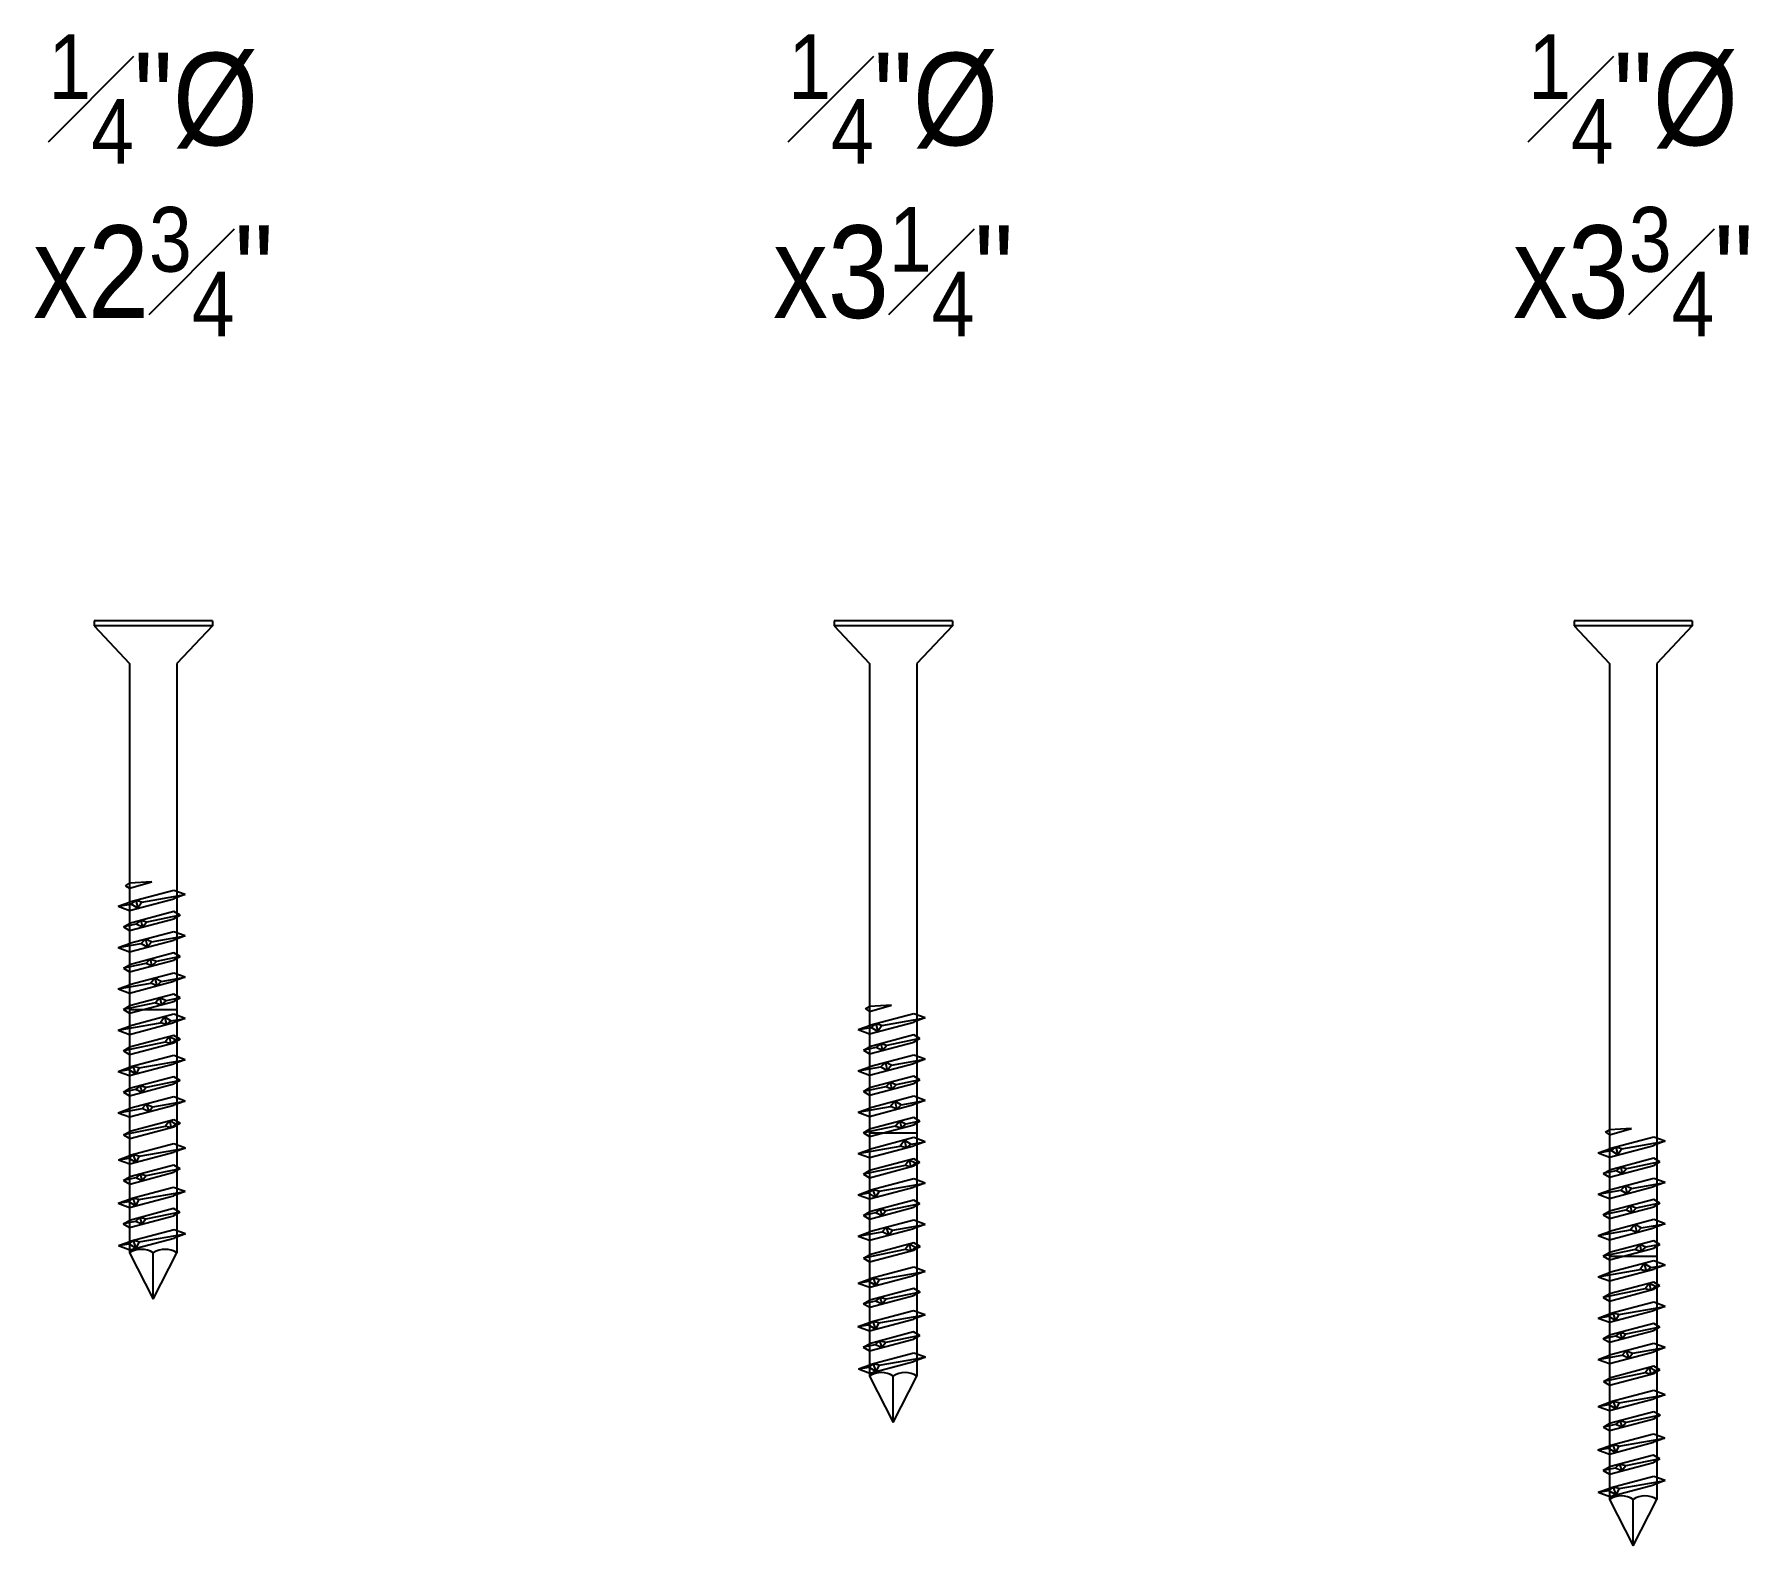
# Model space of a CAD drawing. Header units: inches. Extents: x -2661 to 42767, y -1222 to 9099.
# Drawn here: x 1428.85 to 1435.8, y 1259.31 to 1265.44 of the extents above; entities that cross this region are included whole.
import ezdxf

# ---------------------------------------------------------------- set-up
doc = ezdxf.new("R2010")
doc.units = ezdxf.units.IN
doc.header["$LTSCALE"] = 12
doc.header["$MEASUREMENT"] = 0
for name, color, linetype in [('S-ANNO-NOTE', 4, 'CONTINUOUS'), ('S-SIMPSON', 2, 'CONTINUOUS'), ('S-WOOD', 3, 'CONTINUOUS')]:
    doc.layers.add(name, color=color, linetype=linetype)
doc.styles.add('Arial', font='arial.ttf', dxfattribs={"width": 0.85})

# ---------------------------------------------------------------- blocks, each defined once
blk = doc.blocks.new('TTN PFSS 1-4x3-1-4')
at = {"layer": 'S-SIMPSON'}
for p, q in [((0.2397, 0), (-0.2397, 0)), ((-0.2397, 0), (-0.2397, -0.02)), ((0.2397, 0), (0.2397, -0.02)), ((0.2397, 0), (0.2397, -0.02)), ((0.2397, -0.02), (-0.2397, -0.02)), ((-0.2397, -0.02), (-0.096, -0.173)), ((0.2397, -0.02), (0.096, -0.173)), ((-0.096, -0.173), (-0.096, -3.0623)), ((0.096, -0.173), (0.096, -2.0623)), ((-0.1126, -1.5737), (-0.0959, -1.564)), ((-0.1126, -1.5737), (-0.0959, -1.5834)), ((-0.0063, -1.558), (-0.0959, -1.564)), ((-0.0959, -1.5834), (-0.0063, -1.558)), ((0.0833, -1.593), (-0.0959, -1.6405)), ((0.1296, -1.6098), (0.0833, -1.593)), ((-0.1421, -1.6574), (-0.0959, -1.6405)), ((-0.1421, -1.6574), (-0.0892, -1.6481)), ((-0.1421, -1.6574), (-0.0959, -1.6742)), ((-0.0959, -1.6742), (0.0833, -1.6267)), ((-0.0892, -1.6481), (-0.0703, -1.6338)), ((-0.0626, -1.6654), (-0.0892, -1.6481)), ((-0.0703, -1.6338), (-0.0626, -1.6654)), ((-0.0463, -1.6406), (-0.0703, -1.6338)), ((-0.0463, -1.6406), (-0.0626, -1.6654)), ((-0.0463, -1.6406), (0.1296, -1.6098)), ((0.096, -1.622), (0.0833, -1.6267)), ((0.1296, -1.6098), (0.096, -1.622)), ((-0.121, -1.7411), (-0.0959, -1.7266)), ((-0.0691, -1.7303), (-0.121, -1.7411)), ((0.0833, -1.679), (-0.0959, -1.7266)), ((-0.0959, -1.7556), (0.0833, -1.708)), ((-0.0691, -1.7303), (-0.0505, -1.7146)), ((-0.0439, -1.7418), (-0.0691, -1.7303)), ((-0.0505, -1.7146), (-0.0439, -1.7418)), ((-0.0264, -1.7215), (-0.0505, -1.7146)), ((-0.0264, -1.7215), (-0.0439, -1.7418)), ((0.1084, -1.6935), (-0.0264, -1.7215)), ((0.1084, -1.6935), (0.0833, -1.679)), ((0.1084, -1.6935), (0.0833, -1.708)), ((-0.121, -1.7411), (-0.0959, -1.7556)), ((0.0833, -1.7604), (-0.0959, -1.808)), ((-0.0959, -1.8416), (0.0833, -1.7941)), ((-0.0498, -1.8086), (-0.0318, -1.791)), ((-0.0318, -1.791), (-0.0241, -1.8226)), ((-0.007, -1.8011), (-0.0318, -1.791)), ((-0.007, -1.8011), (-0.0241, -1.8226)), ((-0.007, -1.8011), (0.1296, -1.7772)), ((0.1296, -1.7772), (0.0833, -1.7604)), ((0.1296, -1.7772), (0.0833, -1.7941)), ((-0.1421, -1.8248), (-0.0959, -1.808)), ((-0.1421, -1.8248), (-0.0498, -1.8086)), ((-0.1421, -1.8248), (-0.0959, -1.8416)), ((0.0833, -1.8464), (-0.0959, -1.894)), ((-0.0959, -1.923), (0.0833, -1.8754)), ((-0.0498, -1.8086), (-0.0241, -1.8226)), ((-0.012, -1.8717), (-0.03, -1.8896)), ((-0.012, -1.8717), (-0.0053, -1.899)), ((0.0126, -1.8808), (-0.012, -1.8717)), ((0.1084, -1.8609), (0.0126, -1.8808)), ((0.1084, -1.8609), (0.0833, -1.8464)), ((0.1084, -1.8609), (0.0833, -1.8754)), ((-0.03, -1.8896), (-0.121, -1.9085)), ((-0.121, -1.9085), (-0.0959, -1.894)), ((-0.121, -1.9085), (-0.0959, -1.923)), ((0.0833, -1.9278), (-0.0959, -1.9754)), ((-0.0053, -1.899), (-0.03, -1.8896)), ((0.0126, -1.8808), (-0.0053, -1.899)), ((0.0324, -1.9617), (0.1296, -1.9446)), ((0.1296, -1.9446), (0.0833, -1.9278)), ((0.1296, -1.9446), (0.0833, -1.9615)), ((-0.1421, -1.9922), (-0.0105, -1.9692)), ((-0.1421, -1.9922), (-0.0959, -1.9754)), ((-0.1421, -1.9922), (-0.0959, -2.0091)), ((-0.0959, -2.0091), (0.0833, -1.9615)), ((0.0833, -2.0139), (-0.0959, -2.0614)), ((0.0067, -1.9481), (-0.0105, -1.9692)), ((0.0145, -1.9798), (-0.0105, -1.9692)), ((0.0324, -1.9617), (0.0067, -1.9481)), ((0.0067, -1.9481), (0.0145, -1.9798)), ((0.0324, -1.9617), (0.0145, -1.9798)), ((0.1084, -2.0284), (0.0833, -2.0139)), ((0.009, -2.049), (-0.121, -2.0759)), ((-0.121, -2.0759), (-0.0959, -2.0614)), ((-0.121, -2.0759), (-0.0959, -2.0904)), ((-0.0959, -2.0904), (0.0833, -2.0429)), ((-0.0957, -2.0756), (0.0961, -2.0756)), ((0.0265, -2.0289), (0.009, -2.049)), ((0.009, -2.049), (0.0332, -2.0562)), ((0.0265, -2.0289), (0.0332, -2.0562)), ((0.0516, -2.0401), (0.0265, -2.0289)), ((0.0332, -2.0562), (0.0516, -2.0401)), ((0.1084, -2.0284), (0.0516, -2.0401)), ((0.1084, -2.0284), (0.0833, -2.0429)), ((0.096, -2.0623), (0.096, -3.0623)), ((-0.1421, -2.1596), (0.0288, -2.1297)), ((-0.1421, -2.1596), (-0.0959, -2.1428)), ((0.0833, -2.0952), (-0.0959, -2.1428)), ((-0.0959, -2.1765), (0.0833, -2.1289)), ((0.0452, -2.1053), (0.0288, -2.1297)), ((0.053, -2.137), (0.0288, -2.1297)), ((0.0452, -2.1053), (0.053, -2.137)), ((0.0717, -2.1222), (0.0452, -2.1053)), ((0.0717, -2.1222), (0.053, -2.137)), ((0.0717, -2.1222), (0.1296, -2.1121)), ((0.1296, -2.1121), (0.0833, -2.0952)), ((0.1296, -2.1121), (0.0833, -2.1289)), ((-0.1421, -2.1596), (-0.0959, -2.1765)), ((0.0481, -2.2083), (-0.121, -2.2433)), ((0.0833, -2.1813), (-0.0959, -2.2288)), ((0.0833, -2.1813), (-0.0959, -2.2288)), ((-0.0959, -2.2578), (0.0833, -2.2103)), ((0.065, -2.1861), (0.0481, -2.2083)), ((0.0717, -2.2133), (0.0481, -2.2083)), ((0.0907, -2.1994), (0.065, -2.1861)), ((0.065, -2.1861), (0.0717, -2.2133)), ((0.0907, -2.1994), (0.0717, -2.2133)), ((0.1084, -2.1958), (0.0833, -2.1813)), ((0.1084, -2.1958), (0.0833, -2.2103)), ((0.1084, -2.1958), (0.0907, -2.1994)), ((-0.121, -2.2433), (-0.0959, -2.2288)), ((-0.121, -2.2433), (-0.0959, -2.2288)), ((-0.121, -2.2433), (-0.0959, -2.2578)), ((0.0833, -2.2626), (-0.0959, -2.3102)), ((-0.0575, -2.3122), (0.1296, -2.2795)), ((0.1296, -2.2795), (0.0833, -2.2626)), ((0.1296, -2.2795), (0.0833, -2.2963)), ((-0.1421, -2.327), (-0.0959, -2.3102)), ((-0.1421, -2.327), (-0.1004, -2.3197)), ((-0.1421, -2.327), (-0.0959, -2.3439)), ((-0.0823, -2.3066), (-0.1004, -2.3197)), ((-0.0714, -2.3374), (-0.1004, -2.3197)), ((-0.0959, -2.3439), (0.0833, -2.2963)), ((0.0833, -2.3487), (-0.0959, -2.3963)), ((-0.0575, -2.3122), (-0.0823, -2.3066)), ((-0.0823, -2.3066), (-0.0714, -2.3374)), ((-0.0575, -2.3122), (-0.0714, -2.3374)), ((0.1084, -2.3632), (-0.0293, -2.3917)), ((0.1084, -2.3632), (0.0833, -2.3487)), ((0.1084, -2.3632), (0.0833, -2.3777)), ((-0.121, -2.4108), (-0.0959, -2.3963)), ((-0.0719, -2.4006), (-0.121, -2.4108)), ((-0.121, -2.4108), (-0.0959, -2.4253)), ((-0.0959, -2.4253), (0.0833, -2.3777)), ((0.0833, -2.43), (-0.0959, -2.4776)), ((-0.0545, -2.3853), (-0.0719, -2.4006)), ((-0.0451, -2.4118), (-0.0719, -2.4006)), ((-0.0545, -2.3853), (-0.0451, -2.4118)), ((-0.0293, -2.3917), (-0.0545, -2.3853)), ((-0.0293, -2.3917), (-0.0451, -2.4118)), ((0.1296, -2.4469), (0.0833, -2.43)), ((-0.1421, -2.4945), (-0.0447, -2.4774)), ((-0.1421, -2.4945), (-0.0959, -2.4776)), ((-0.1421, -2.4945), (-0.0959, -2.5113)), ((-0.0959, -2.5113), (0.0833, -2.4637)), ((-0.0447, -2.4774), (-0.0282, -2.4596)), ((-0.0173, -2.4904), (-0.0447, -2.4774)), ((-0.0282, -2.4596), (-0.0173, -2.4904)), ((-0.0282, -2.4596), (-0.0018, -2.4699)), ((-0.0018, -2.4699), (-0.0173, -2.4904)), ((-0.0018, -2.4699), (0.1296, -2.4469)), ((0.1296, -2.4469), (0.0833, -2.4637)), ((0.0483, -2.5495), (-0.1207, -2.5846)), ((-0.1207, -2.5846), (-0.0956, -2.5701)), ((-0.1207, -2.5846), (-0.0956, -2.5701)), ((0.0835, -2.5225), (-0.0956, -2.5701)), ((-0.0956, -2.5991), (0.0835, -2.5515)), ((0.0653, -2.5274), (0.0483, -2.5495)), ((0.0719, -2.5546), (0.0483, -2.5495)), ((0.0909, -2.5407), (0.0653, -2.5274)), ((0.0653, -2.5274), (0.0719, -2.5546)), ((0.0909, -2.5407), (0.0719, -2.5546)), ((0.1087, -2.537), (0.0835, -2.5225)), ((0.1087, -2.537), (0.0835, -2.5515)), ((0.1087, -2.537), (0.0909, -2.5407)), ((-0.1207, -2.5846), (-0.0956, -2.5991)), ((0.0839, -2.6208), (-0.0952, -2.6684)), ((-0.0569, -2.6704), (0.1302, -2.6376)), ((0.1302, -2.6376), (0.0839, -2.6208)), ((0.1302, -2.6376), (0.0839, -2.6545)), ((-0.1415, -2.6852), (-0.0952, -2.6684)), ((-0.1415, -2.6852), (-0.0997, -2.6779)), ((-0.1415, -2.6852), (-0.0952, -2.702)), ((-0.0816, -2.6648), (-0.0997, -2.6779)), ((-0.0707, -2.6955), (-0.0997, -2.6779)), ((-0.0952, -2.702), (0.0839, -2.6545)), ((0.0839, -2.7068), (-0.0952, -2.7544)), ((-0.0569, -2.6704), (-0.0816, -2.6648)), ((-0.0816, -2.6648), (-0.0707, -2.6955)), ((-0.0569, -2.6704), (-0.0707, -2.6955)), ((0.109, -2.7213), (0.0839, -2.7068)), ((-0.1203, -2.7689), (-0.0952, -2.7544)), ((-0.0713, -2.7587), (-0.1203, -2.7689)), ((-0.1203, -2.7689), (-0.0952, -2.7834)), ((-0.0952, -2.7834), (0.0839, -2.7358)), ((-0.0538, -2.7434), (-0.0713, -2.7587)), ((-0.0445, -2.7699), (-0.0713, -2.7587)), ((-0.0538, -2.7434), (-0.0445, -2.7699)), ((-0.0287, -2.7499), (-0.0538, -2.7434)), ((-0.0287, -2.7499), (-0.0445, -2.7699)), ((0.109, -2.7213), (-0.0287, -2.7499)), ((0.109, -2.7213), (0.0839, -2.7358)), ((-0.1428, -2.8616), (-0.0965, -2.8447)), ((-0.0829, -2.8411), (-0.1011, -2.8542)), ((0.0826, -2.7971), (-0.0965, -2.8447)), ((-0.0965, -2.8784), (0.0826, -2.8308)), ((-0.0582, -2.8467), (-0.0829, -2.8411)), ((-0.0829, -2.8411), (-0.0721, -2.8719)), ((-0.0582, -2.8467), (-0.0721, -2.8719)), ((-0.0582, -2.8467), (0.1289, -2.814)), ((0.1289, -2.814), (0.0826, -2.7971)), ((0.1289, -2.814), (0.0826, -2.8308)), ((-0.1428, -2.8616), (-0.1011, -2.8542)), ((-0.1428, -2.8616), (-0.0965, -2.8784)), ((-0.0721, -2.8719), (-0.1011, -2.8542)), ((0.0826, -2.8832), (-0.0965, -2.9308)), ((-0.0965, -2.9598), (0.0826, -2.9122)), ((0.1077, -2.8977), (-0.03, -2.9262)), ((0.1077, -2.8977), (0.0826, -2.8832)), ((0.1077, -2.8977), (0.0826, -2.9122)), ((-0.1216, -2.9453), (-0.0965, -2.9308)), ((-0.0726, -2.9351), (-0.1216, -2.9453)), ((-0.1216, -2.9453), (-0.0965, -2.9598)), ((0.0841, -2.9688), (-0.095, -3.0164)), ((-0.0551, -2.9198), (-0.0726, -2.9351)), ((-0.0458, -2.9463), (-0.0726, -2.9351)), ((-0.0567, -3.0184), (0.1304, -2.9857)), ((-0.0551, -2.9198), (-0.0458, -2.9463)), ((-0.03, -2.9262), (-0.0551, -2.9198)), ((-0.03, -2.9262), (-0.0458, -2.9463)), ((0.1304, -2.9857), (0.0841, -2.9688)), ((0.1304, -2.9857), (0.0841, -3.0025)), ((-0.1413, -3.0333), (-0.095, -3.0164)), ((-0.1413, -3.0333), (-0.0995, -3.026)), ((-0.1413, -3.0333), (-0.095, -3.0501)), ((-0.0814, -3.0128), (-0.0995, -3.026)), ((-0.0705, -3.0436), (-0.0995, -3.026)), ((-0.095, -3.0501), (0.0841, -3.0025)), ((-0.0567, -3.0184), (-0.0814, -3.0128)), ((-0.0814, -3.0128), (-0.0705, -3.0436)), ((-0.0567, -3.0184), (-0.0705, -3.0436)), ((-0.096, -3.0623), (0, -3.25)), ((0, -3.25), (0.096, -3.0623)), ((0, -3.25), (0, -3.0623))]:
    blk.add_line(p, q, dxfattribs=at)
for centre in [(-0.048, -3.1373), (0.048, -3.1373)]:
    blk.add_arc(centre, 0.089, 57.38076, 122.61924, dxfattribs=at)
blk = doc.blocks.new('TTN PFSS 1-4x2-3-4')
at = {"layer": 'S-SIMPSON'}
for p, q in [((0.2397, 0), (-0.2397, 0)), ((-0.2397, 0), (-0.2397, -0.02)), ((0.2397, 0), (0.2397, -0.02)), ((0.2397, 0), (0.2397, -0.02)), ((0.2397, -0.02), (-0.2397, -0.02)), ((-0.2397, -0.02), (-0.096, -0.173)), ((0.2397, -0.02), (0.096, -0.173)), ((-0.096, -0.173), (-0.096, -2.5623)), ((0.096, -0.173), (0.096, -2.0623)), ((-0.1126, -1.0737), (-0.0959, -1.064)), ((-0.1126, -1.0737), (-0.0959, -1.0834)), ((-0.0063, -1.058), (-0.0959, -1.064)), ((-0.0959, -1.0834), (-0.0063, -1.058)), ((0.0833, -1.093), (-0.0959, -1.1405)), ((-0.0463, -1.1406), (0.1296, -1.1098)), ((0.1296, -1.1098), (0.0833, -1.093)), ((0.1296, -1.1098), (0.096, -1.122)), ((-0.1421, -1.1574), (-0.0959, -1.1405)), ((-0.1421, -1.1574), (-0.0892, -1.1481)), ((-0.1421, -1.1574), (-0.0959, -1.1742)), ((-0.0959, -1.1742), (0.0833, -1.1267)), ((0.0833, -1.179), (-0.0959, -1.2266)), ((-0.0892, -1.1481), (-0.0703, -1.1338)), ((-0.0626, -1.1654), (-0.0892, -1.1481)), ((-0.0703, -1.1338), (-0.0626, -1.1654)), ((-0.0463, -1.1406), (-0.0703, -1.1338)), ((-0.0463, -1.1406), (-0.0626, -1.1654)), ((0.096, -1.122), (0.0833, -1.1267)), ((0.1084, -1.1935), (0.0833, -1.179)), ((-0.121, -1.2411), (-0.0959, -1.2266)), ((-0.0691, -1.2303), (-0.121, -1.2411)), ((-0.121, -1.2411), (-0.0959, -1.2556)), ((-0.0959, -1.2556), (0.0833, -1.208)), ((-0.0691, -1.2303), (-0.0505, -1.2146)), ((-0.0439, -1.2418), (-0.0691, -1.2303)), ((-0.0505, -1.2146), (-0.0439, -1.2418)), ((-0.0264, -1.2215), (-0.0505, -1.2146)), ((-0.0264, -1.2215), (-0.0439, -1.2418)), ((0.1084, -1.1935), (-0.0264, -1.2215)), ((0.1084, -1.1935), (0.0833, -1.208)), ((-0.1421, -1.3248), (-0.0959, -1.308)), ((-0.1421, -1.3248), (-0.0498, -1.3086)), ((0.0833, -1.2604), (-0.0959, -1.308)), ((-0.0959, -1.3416), (0.0833, -1.2941)), ((-0.0498, -1.3086), (-0.0318, -1.291)), ((-0.0498, -1.3086), (-0.0241, -1.3226)), ((-0.0318, -1.291), (-0.0241, -1.3226)), ((-0.007, -1.3011), (-0.0318, -1.291)), ((-0.007, -1.3011), (-0.0241, -1.3226)), ((-0.007, -1.3011), (0.1296, -1.2772)), ((0.1296, -1.2772), (0.0833, -1.2604)), ((0.1296, -1.2772), (0.0833, -1.2941)), ((-0.1421, -1.3248), (-0.0959, -1.3416)), ((-0.03, -1.3896), (-0.121, -1.4085)), ((0.0833, -1.3464), (-0.0959, -1.394)), ((-0.0959, -1.423), (0.0833, -1.3754)), ((-0.012, -1.3717), (-0.03, -1.3896)), ((-0.0053, -1.399), (-0.03, -1.3896)), ((-0.012, -1.3717), (-0.0053, -1.399)), ((0.0126, -1.3808), (-0.012, -1.3717)), ((0.0126, -1.3808), (-0.0053, -1.399)), ((0.1084, -1.3609), (0.0126, -1.3808)), ((0.1084, -1.3609), (0.0833, -1.3464)), ((0.1084, -1.3609), (0.0833, -1.3754)), ((-0.121, -1.4085), (-0.0959, -1.394)), ((-0.121, -1.4085), (-0.0959, -1.423)), ((0.0833, -1.4278), (-0.0959, -1.4754)), ((0.0067, -1.4481), (-0.0105, -1.4692)), ((0.0324, -1.4617), (0.0067, -1.4481)), ((0.0067, -1.4481), (0.0145, -1.4798)), ((0.0324, -1.4617), (0.1296, -1.4446)), ((0.1296, -1.4446), (0.0833, -1.4278)), ((0.1296, -1.4446), (0.0833, -1.4615)), ((-0.1421, -1.4922), (-0.0105, -1.4692)), ((-0.1421, -1.4922), (-0.0959, -1.4754)), ((-0.1421, -1.4922), (-0.0959, -1.5091)), ((-0.0959, -1.5091), (0.0833, -1.4615)), ((0.0833, -1.5139), (-0.0959, -1.5614)), ((0.0145, -1.4798), (-0.0105, -1.4692)), ((0.0265, -1.5289), (0.009, -1.549)), ((0.0324, -1.4617), (0.0145, -1.4798)), ((0.0265, -1.5289), (0.0332, -1.5562)), ((0.0516, -1.5401), (0.0265, -1.5289)), ((0.1084, -1.5284), (0.0516, -1.5401)), ((0.1084, -1.5284), (0.0833, -1.5139)), ((0.1084, -1.5284), (0.0833, -1.5429)), ((0.009, -1.549), (-0.121, -1.5759)), ((-0.121, -1.5759), (-0.0959, -1.5614)), ((-0.121, -1.5759), (-0.0959, -1.5904)), ((-0.0959, -1.5904), (0.0833, -1.5429)), ((0.0833, -1.5952), (-0.0959, -1.6428)), ((-0.0957, -1.5756), (0.0961, -1.5756)), ((0.009, -1.549), (0.0332, -1.5562)), ((0.0332, -1.5562), (0.0516, -1.5401)), ((0.1296, -1.6121), (0.0833, -1.5952)), ((-0.1421, -1.6596), (0.0288, -1.6297)), ((-0.1421, -1.6596), (-0.0959, -1.6428)), ((-0.1421, -1.6596), (-0.0959, -1.6765)), ((-0.0959, -1.6765), (0.0833, -1.6289)), ((0.0452, -1.6053), (0.0288, -1.6297)), ((0.053, -1.637), (0.0288, -1.6297)), ((0.0452, -1.6053), (0.053, -1.637)), ((0.0717, -1.6222), (0.0452, -1.6053)), ((0.0717, -1.6222), (0.053, -1.637)), ((0.0717, -1.6222), (0.1296, -1.6121)), ((0.1296, -1.6121), (0.0833, -1.6289)), ((0.0481, -1.7083), (-0.121, -1.7433)), ((-0.121, -1.7433), (-0.0959, -1.7288)), ((-0.121, -1.7433), (-0.0959, -1.7288)), ((0.0833, -1.6813), (-0.0959, -1.7288)), ((0.0833, -1.6813), (-0.0959, -1.7288)), ((-0.0959, -1.7578), (0.0833, -1.7103)), ((0.065, -1.6861), (0.0481, -1.7083)), ((0.0717, -1.7133), (0.0481, -1.7083)), ((0.0907, -1.6994), (0.065, -1.6861)), ((0.065, -1.6861), (0.0717, -1.7133)), ((0.0907, -1.6994), (0.0717, -1.7133)), ((0.1084, -1.6958), (0.0833, -1.6813)), ((0.1084, -1.6958), (0.0833, -1.7103)), ((0.1084, -1.6958), (0.0907, -1.6994)), ((-0.121, -1.7433), (-0.0959, -1.7578)), ((-0.0823, -1.8066), (-0.1004, -1.8197)), ((0.0833, -1.7626), (-0.0959, -1.8102)), ((-0.0959, -1.8439), (0.0833, -1.7963)), ((-0.0575, -1.8122), (-0.0823, -1.8066)), ((-0.0823, -1.8066), (-0.0714, -1.8374)), ((-0.0575, -1.8122), (0.1296, -1.7795)), ((0.1296, -1.7795), (0.0833, -1.7626)), ((0.1296, -1.7795), (0.0833, -1.7963)), ((-0.1421, -1.827), (-0.0959, -1.8102)), ((-0.1421, -1.827), (-0.1004, -1.8197)), ((-0.1421, -1.827), (-0.0959, -1.8439)), ((-0.0714, -1.8374), (-0.1004, -1.8197)), ((0.0833, -1.8487), (-0.0959, -1.8963)), ((-0.0575, -1.8122), (-0.0714, -1.8374)), ((0.1084, -1.8632), (-0.0293, -1.8917)), ((0.1084, -1.8632), (0.0833, -1.8487)), ((0.1084, -1.8632), (0.0833, -1.8777)), ((-0.121, -1.9108), (-0.0959, -1.8963)), ((-0.0719, -1.9006), (-0.121, -1.9108)), ((-0.121, -1.9108), (-0.0959, -1.9253)), ((-0.0959, -1.9253), (0.0833, -1.8777)), ((0.0833, -1.93), (-0.0959, -1.9776)), ((-0.0545, -1.8853), (-0.0719, -1.9006)), ((-0.0451, -1.9118), (-0.0719, -1.9006)), ((-0.0545, -1.8853), (-0.0451, -1.9118)), ((-0.0293, -1.8917), (-0.0545, -1.8853)), ((-0.0293, -1.8917), (-0.0451, -1.9118)), ((0.1296, -1.9469), (0.0833, -1.93)), ((-0.1421, -1.9945), (-0.0447, -1.9774)), ((-0.1421, -1.9945), (-0.0959, -1.9776)), ((-0.1421, -1.9945), (-0.0959, -2.0113)), ((-0.0959, -2.0113), (0.0833, -1.9637)), ((-0.0447, -1.9774), (-0.0282, -1.9596)), ((-0.0173, -1.9904), (-0.0447, -1.9774)), ((-0.0282, -1.9596), (-0.0173, -1.9904)), ((-0.0282, -1.9596), (-0.0018, -1.9699)), ((-0.0018, -1.9699), (-0.0173, -1.9904)), ((-0.0018, -1.9699), (0.1296, -1.9469)), ((0.1296, -1.9469), (0.0833, -1.9637)), ((0.0483, -2.0495), (-0.1207, -2.0846)), ((-0.1207, -2.0846), (-0.0956, -2.0701)), ((-0.1207, -2.0846), (-0.0956, -2.0701)), ((-0.1207, -2.0846), (-0.0956, -2.0991)), ((0.0835, -2.0225), (-0.0956, -2.0701)), ((-0.0956, -2.0991), (0.0835, -2.0515)), ((0.0653, -2.0274), (0.0483, -2.0495)), ((0.0719, -2.0546), (0.0483, -2.0495)), ((0.0909, -2.0407), (0.0653, -2.0274)), ((0.0653, -2.0274), (0.0719, -2.0546)), ((0.0909, -2.0407), (0.0719, -2.0546)), ((0.1087, -2.037), (0.0835, -2.0225)), ((0.1087, -2.037), (0.0835, -2.0515)), ((0.1087, -2.037), (0.0909, -2.0407)), ((0.096, -2.0623), (0.096, -2.5623)), ((0.0839, -2.1208), (-0.0952, -2.1684)), ((-0.0952, -2.202), (0.0839, -2.1545)), ((-0.0569, -2.1704), (0.1302, -2.1376)), ((0.1302, -2.1376), (0.0839, -2.1208)), ((0.1302, -2.1376), (0.0839, -2.1545)), ((-0.1415, -2.1852), (-0.0952, -2.1684)), ((-0.1415, -2.1852), (-0.0997, -2.1779)), ((-0.1415, -2.1852), (-0.0952, -2.202)), ((-0.0816, -2.1648), (-0.0997, -2.1779)), ((-0.0707, -2.1955), (-0.0997, -2.1779)), ((0.0839, -2.2068), (-0.0952, -2.2544)), ((-0.0569, -2.1704), (-0.0816, -2.1648)), ((-0.0816, -2.1648), (-0.0707, -2.1955)), ((-0.0569, -2.1704), (-0.0707, -2.1955)), ((0.109, -2.2213), (-0.0287, -2.2499)), ((0.109, -2.2213), (0.0839, -2.2068)), ((0.109, -2.2213), (0.0839, -2.2358)), ((-0.1203, -2.2689), (-0.0952, -2.2544)), ((-0.0713, -2.2587), (-0.1203, -2.2689)), ((-0.1203, -2.2689), (-0.0952, -2.2834)), ((-0.0952, -2.2834), (0.0839, -2.2358)), ((-0.0538, -2.2434), (-0.0713, -2.2587)), ((-0.0445, -2.2699), (-0.0713, -2.2587)), ((-0.0538, -2.2434), (-0.0445, -2.2699)), ((-0.0287, -2.2499), (-0.0538, -2.2434)), ((-0.0287, -2.2499), (-0.0445, -2.2699)), ((-0.1428, -2.3616), (-0.0965, -2.3447)), ((-0.1428, -2.3616), (-0.1011, -2.3542)), ((-0.1428, -2.3616), (-0.0965, -2.3784)), ((-0.0829, -2.3411), (-0.1011, -2.3542)), ((-0.0721, -2.3719), (-0.1011, -2.3542)), ((0.0826, -2.2971), (-0.0965, -2.3447)), ((-0.0965, -2.3784), (0.0826, -2.3308)), ((-0.0582, -2.3467), (-0.0829, -2.3411)), ((-0.0829, -2.3411), (-0.0721, -2.3719)), ((-0.0582, -2.3467), (-0.0721, -2.3719)), ((-0.0582, -2.3467), (0.1289, -2.314)), ((0.1289, -2.314), (0.0826, -2.2971)), ((0.1289, -2.314), (0.0826, -2.3308)), ((-0.1216, -2.4453), (-0.0965, -2.4308)), ((0.0826, -2.3832), (-0.0965, -2.4308)), ((-0.0965, -2.4598), (0.0826, -2.4122)), ((-0.0551, -2.4198), (-0.0726, -2.4351)), ((-0.0551, -2.4198), (-0.0458, -2.4463)), ((-0.03, -2.4262), (-0.0551, -2.4198)), ((-0.03, -2.4262), (-0.0458, -2.4463)), ((0.1077, -2.3977), (-0.03, -2.4262)), ((0.1077, -2.3977), (0.0826, -2.3832)), ((0.1077, -2.3977), (0.0826, -2.4122)), ((-0.0726, -2.4351), (-0.1216, -2.4453)), ((-0.1216, -2.4453), (-0.0965, -2.4598)), ((0.0841, -2.4688), (-0.095, -2.5164)), ((-0.0458, -2.4463), (-0.0726, -2.4351)), ((-0.0567, -2.5184), (0.1304, -2.4857)), ((0.1304, -2.4857), (0.0841, -2.4688)), ((0.1304, -2.4857), (0.0841, -2.5025)), ((-0.1413, -2.5333), (-0.095, -2.5164)), ((-0.1413, -2.5333), (-0.0995, -2.526)), ((-0.1413, -2.5333), (-0.095, -2.5501)), ((-0.0814, -2.5128), (-0.0995, -2.526)), ((-0.0705, -2.5436), (-0.0995, -2.526)), ((-0.096, -2.5623), (0, -2.75)), ((-0.095, -2.5501), (0.0841, -2.5025)), ((-0.0567, -2.5184), (-0.0814, -2.5128)), ((-0.0814, -2.5128), (-0.0705, -2.5436)), ((-0.0567, -2.5184), (-0.0705, -2.5436)), ((0, -2.75), (0.096, -2.5623)), ((0, -2.75), (0, -2.5623))]:
    blk.add_line(p, q, dxfattribs=at)
for centre in [(-0.048, -2.6373), (0.048, -2.6373)]:
    blk.add_arc(centre, 0.089, 57.38076, 122.61924, dxfattribs=at)
blk = doc.blocks.new('TTN PFSS 1-4x3-3-4')
at = {"layer": 'S-SIMPSON'}
for p, q in [((0.2397, 0), (-0.2397, 0)), ((-0.2397, 0), (-0.2397, -0.02)), ((0.2397, 0), (0.2397, -0.02)), ((0.2397, 0), (0.2397, -0.02)), ((0.2397, -0.02), (-0.2397, -0.02)), ((-0.2397, -0.02), (-0.096, -0.173)), ((0.2397, -0.02), (0.096, -0.173)), ((-0.096, -0.173), (-0.096, -3.5623)), ((0.096, -0.173), (0.096, -2.0623)), ((-0.1126, -2.0737), (-0.0959, -2.064)), ((-0.1126, -2.0737), (-0.0959, -2.0834)), ((-0.0063, -2.058), (-0.0959, -2.064)), ((-0.0959, -2.0834), (-0.0063, -2.058)), ((0.096, -2.0623), (0.096, -3.5623)), ((-0.1421, -2.1574), (-0.0959, -2.1405)), ((-0.1421, -2.1574), (-0.0892, -2.1481)), ((0.0833, -2.093), (-0.0959, -2.1405)), ((-0.0959, -2.1742), (0.0833, -2.1267)), ((-0.0892, -2.1481), (-0.0703, -2.1338)), ((-0.0626, -2.1654), (-0.0892, -2.1481)), ((-0.0703, -2.1338), (-0.0626, -2.1654)), ((-0.0463, -2.1406), (-0.0703, -2.1338)), ((-0.0463, -2.1406), (-0.0626, -2.1654)), ((-0.0463, -2.1406), (0.1296, -2.1098)), ((0.1296, -2.1098), (0.0833, -2.093)), ((0.096, -2.122), (0.0833, -2.1267)), ((0.1296, -2.1098), (0.096, -2.122)), ((-0.1421, -2.1574), (-0.0959, -2.1742)), ((0.0833, -2.179), (-0.0959, -2.2266)), ((-0.0959, -2.2556), (0.0833, -2.208)), ((-0.0691, -2.2303), (-0.0505, -2.2146)), ((-0.0505, -2.2146), (-0.0439, -2.2418)), ((-0.0264, -2.2215), (-0.0505, -2.2146)), ((-0.0264, -2.2215), (-0.0439, -2.2418)), ((0.1084, -2.1935), (-0.0264, -2.2215)), ((0.1084, -2.1935), (0.0833, -2.179)), ((0.1084, -2.1935), (0.0833, -2.208)), ((-0.121, -2.2411), (-0.0959, -2.2266)), ((-0.0691, -2.2303), (-0.121, -2.2411)), ((-0.121, -2.2411), (-0.0959, -2.2556)), ((0.0833, -2.2604), (-0.0959, -2.308)), ((-0.0439, -2.2418), (-0.0691, -2.2303)), ((-0.0498, -2.3086), (-0.0318, -2.291)), ((-0.0318, -2.291), (-0.0241, -2.3226)), ((-0.007, -2.3011), (-0.0318, -2.291)), ((-0.007, -2.3011), (0.1296, -2.2772)), ((0.1296, -2.2772), (0.0833, -2.2604)), ((0.1296, -2.2772), (0.0833, -2.2941)), ((-0.1421, -2.3248), (-0.0959, -2.308)), ((-0.1421, -2.3248), (-0.0498, -2.3086)), ((-0.1421, -2.3248), (-0.0959, -2.3416)), ((-0.0959, -2.3416), (0.0833, -2.2941)), ((0.0833, -2.3464), (-0.0959, -2.394)), ((-0.0498, -2.3086), (-0.0241, -2.3226)), ((-0.007, -2.3011), (-0.0241, -2.3226)), ((0.1084, -2.3609), (0.0126, -2.3808)), ((0.1084, -2.3609), (0.0833, -2.3464)), ((0.1084, -2.3609), (0.0833, -2.3754)), ((-0.03, -2.3896), (-0.121, -2.4085)), ((-0.121, -2.4085), (-0.0959, -2.394)), ((-0.121, -2.4085), (-0.0959, -2.423)), ((-0.0959, -2.423), (0.0833, -2.3754)), ((0.0833, -2.4278), (-0.0959, -2.4754)), ((-0.012, -2.3717), (-0.03, -2.3896)), ((-0.0053, -2.399), (-0.03, -2.3896)), ((-0.012, -2.3717), (-0.0053, -2.399)), ((0.0126, -2.3808), (-0.012, -2.3717)), ((0.0126, -2.3808), (-0.0053, -2.399)), ((0.1296, -2.4446), (0.0833, -2.4278)), ((-0.1421, -2.4922), (-0.0105, -2.4692)), ((-0.1421, -2.4922), (-0.0959, -2.4754)), ((-0.1421, -2.4922), (-0.0959, -2.5091)), ((-0.0959, -2.5091), (0.0833, -2.4615)), ((0.0067, -2.4481), (-0.0105, -2.4692)), ((0.0145, -2.4798), (-0.0105, -2.4692)), ((0.0324, -2.4617), (0.0067, -2.4481)), ((0.0067, -2.4481), (0.0145, -2.4798)), ((0.0324, -2.4617), (0.0145, -2.4798)), ((0.0324, -2.4617), (0.1296, -2.4446)), ((0.1296, -2.4446), (0.0833, -2.4615)), ((0.009, -2.549), (-0.121, -2.5759)), ((-0.121, -2.5759), (-0.0959, -2.5614)), ((0.0833, -2.5139), (-0.0959, -2.5614)), ((-0.0959, -2.5904), (0.0833, -2.5429)), ((0.0265, -2.5289), (0.009, -2.549)), ((0.009, -2.549), (0.0332, -2.5562)), ((0.0265, -2.5289), (0.0332, -2.5562)), ((0.0516, -2.5401), (0.0265, -2.5289)), ((0.0332, -2.5562), (0.0516, -2.5401)), ((0.1084, -2.5284), (0.0516, -2.5401)), ((0.1084, -2.5284), (0.0833, -2.5139)), ((0.1084, -2.5284), (0.0833, -2.5429)), ((-0.1421, -2.6596), (0.0288, -2.6297)), ((-0.121, -2.5759), (-0.0959, -2.5904)), ((0.0833, -2.5952), (-0.0959, -2.6428)), ((-0.0959, -2.6765), (0.0833, -2.6289)), ((-0.0957, -2.5756), (0.0961, -2.5756)), ((0.0452, -2.6053), (0.0288, -2.6297)), ((0.053, -2.637), (0.0288, -2.6297)), ((0.0452, -2.6053), (0.053, -2.637)), ((0.0717, -2.6222), (0.0452, -2.6053)), ((0.0717, -2.6222), (0.053, -2.637)), ((0.0717, -2.6222), (0.1296, -2.6121)), ((0.1296, -2.6121), (0.0833, -2.5952)), ((0.1296, -2.6121), (0.0833, -2.6289)), ((-0.1421, -2.6596), (-0.0959, -2.6428)), ((-0.1421, -2.6596), (-0.0959, -2.6765)), ((0.0481, -2.7083), (-0.121, -2.7433)), ((0.0833, -2.6813), (-0.0959, -2.7288)), ((0.0833, -2.6813), (-0.0959, -2.7288)), ((-0.0959, -2.7578), (0.0833, -2.7103)), ((0.065, -2.6861), (0.0481, -2.7083)), ((0.0717, -2.7133), (0.0481, -2.7083)), ((0.0907, -2.6994), (0.065, -2.6861)), ((0.065, -2.6861), (0.0717, -2.7133)), ((0.0907, -2.6994), (0.0717, -2.7133)), ((0.1084, -2.6958), (0.0833, -2.6813)), ((0.1084, -2.6958), (0.0833, -2.7103)), ((0.1084, -2.6958), (0.0907, -2.6994)), ((-0.121, -2.7433), (-0.0959, -2.7288)), ((-0.121, -2.7433), (-0.0959, -2.7288)), ((-0.121, -2.7433), (-0.0959, -2.7578)), ((0.0833, -2.7626), (-0.0959, -2.8102)), ((-0.0575, -2.8122), (0.1296, -2.7795)), ((0.1296, -2.7795), (0.0833, -2.7626)), ((0.1296, -2.7795), (0.0833, -2.7963)), ((-0.1421, -2.827), (-0.0959, -2.8102)), ((-0.1421, -2.827), (-0.1004, -2.8197)), ((-0.1421, -2.827), (-0.0959, -2.8439)), ((-0.0823, -2.8066), (-0.1004, -2.8197)), ((-0.0714, -2.8374), (-0.1004, -2.8197)), ((-0.0959, -2.8439), (0.0833, -2.7963)), ((0.0833, -2.8487), (-0.0959, -2.8963)), ((-0.0575, -2.8122), (-0.0823, -2.8066)), ((-0.0823, -2.8066), (-0.0714, -2.8374)), ((-0.0575, -2.8122), (-0.0714, -2.8374)), ((0.1084, -2.8632), (0.0833, -2.8487)), ((-0.121, -2.9108), (-0.0959, -2.8963)), ((-0.0719, -2.9006), (-0.121, -2.9108)), ((-0.121, -2.9108), (-0.0959, -2.9253)), ((-0.0959, -2.9253), (0.0833, -2.8777)), ((-0.0545, -2.8853), (-0.0719, -2.9006)), ((-0.0451, -2.9118), (-0.0719, -2.9006)), ((-0.0545, -2.8853), (-0.0451, -2.9118)), ((-0.0293, -2.8917), (-0.0545, -2.8853)), ((-0.0293, -2.8917), (-0.0451, -2.9118)), ((0.1084, -2.8632), (-0.0293, -2.8917)), ((0.1084, -2.8632), (0.0833, -2.8777)), ((-0.1421, -2.9945), (-0.0447, -2.9774)), ((-0.1421, -2.9945), (-0.0959, -2.9776)), ((0.0833, -2.93), (-0.0959, -2.9776)), ((-0.0959, -3.0113), (0.0833, -2.9637)), ((-0.0447, -2.9774), (-0.0282, -2.9596)), ((-0.0173, -2.9904), (-0.0447, -2.9774)), ((-0.0282, -2.9596), (-0.0173, -2.9904)), ((-0.0282, -2.9596), (-0.0018, -2.9699)), ((-0.0018, -2.9699), (-0.0173, -2.9904)), ((-0.0018, -2.9699), (0.1296, -2.9469)), ((0.1296, -2.9469), (0.0833, -2.93)), ((0.1296, -2.9469), (0.0833, -2.9637)), ((-0.1421, -2.9945), (-0.0959, -3.0113)), ((0.0483, -3.0495), (-0.1207, -3.0846)), ((0.0835, -3.0225), (-0.0956, -3.0701)), ((-0.0956, -3.0991), (0.0835, -3.0515)), ((0.0653, -3.0274), (0.0483, -3.0495)), ((0.0719, -3.0546), (0.0483, -3.0495)), ((0.0909, -3.0407), (0.0653, -3.0274)), ((0.0653, -3.0274), (0.0719, -3.0546)), ((0.0909, -3.0407), (0.0719, -3.0546)), ((0.1087, -3.037), (0.0835, -3.0225)), ((0.1087, -3.037), (0.0835, -3.0515)), ((0.1087, -3.037), (0.0909, -3.0407)), ((-0.1207, -3.0846), (-0.0956, -3.0701)), ((-0.1207, -3.0846), (-0.0956, -3.0701)), ((-0.1207, -3.0846), (-0.0956, -3.0991)), ((0.0839, -3.1208), (-0.0952, -3.1684)), ((0.1302, -3.1376), (0.0839, -3.1208)), ((-0.1415, -3.1852), (-0.0952, -3.1684)), ((-0.1415, -3.1852), (-0.0997, -3.1779)), ((-0.1415, -3.1852), (-0.0952, -3.202)), ((-0.0816, -3.1648), (-0.0997, -3.1779)), ((-0.0707, -3.1955), (-0.0997, -3.1779)), ((-0.0952, -3.202), (0.0839, -3.1545)), ((-0.0569, -3.1704), (-0.0816, -3.1648)), ((-0.0816, -3.1648), (-0.0707, -3.1955)), ((-0.0569, -3.1704), (-0.0707, -3.1955)), ((-0.0569, -3.1704), (0.1302, -3.1376)), ((0.1302, -3.1376), (0.0839, -3.1545)), ((-0.1203, -3.2689), (-0.0952, -3.2544)), ((-0.0713, -3.2587), (-0.1203, -3.2689)), ((0.0839, -3.2068), (-0.0952, -3.2544)), ((-0.0952, -3.2834), (0.0839, -3.2358)), ((-0.0538, -3.2434), (-0.0713, -3.2587)), ((-0.0445, -3.2699), (-0.0713, -3.2587)), ((-0.0538, -3.2434), (-0.0445, -3.2699)), ((-0.0287, -3.2499), (-0.0538, -3.2434)), ((-0.0287, -3.2499), (-0.0445, -3.2699)), ((0.109, -3.2213), (-0.0287, -3.2499)), ((0.109, -3.2213), (0.0839, -3.2068)), ((0.109, -3.2213), (0.0839, -3.2358)), ((-0.1203, -3.2689), (-0.0952, -3.2834)), ((0.0826, -3.2971), (-0.0965, -3.3447)), ((-0.0965, -3.3784), (0.0826, -3.3308)), ((-0.0582, -3.3467), (0.1289, -3.314)), ((0.1289, -3.314), (0.0826, -3.2971)), ((0.1289, -3.314), (0.0826, -3.3308)), ((-0.1428, -3.3616), (-0.0965, -3.3447)), ((-0.1428, -3.3616), (-0.1011, -3.3542)), ((-0.1428, -3.3616), (-0.0965, -3.3784)), ((-0.0829, -3.3411), (-0.1011, -3.3542)), ((-0.0721, -3.3719), (-0.1011, -3.3542)), ((0.0826, -3.3832), (-0.0965, -3.4308)), ((-0.0582, -3.3467), (-0.0829, -3.3411)), ((-0.0829, -3.3411), (-0.0721, -3.3719)), ((-0.0582, -3.3467), (-0.0721, -3.3719)), ((0.1077, -3.3977), (-0.03, -3.4262)), ((0.1077, -3.3977), (0.0826, -3.3832)), ((0.1077, -3.3977), (0.0826, -3.4122)), ((-0.1216, -3.4453), (-0.0965, -3.4308)), ((-0.0726, -3.4351), (-0.1216, -3.4453)), ((-0.1216, -3.4453), (-0.0965, -3.4598)), ((-0.0965, -3.4598), (0.0826, -3.4122)), ((0.0841, -3.4688), (-0.095, -3.5164)), ((-0.0551, -3.4198), (-0.0726, -3.4351)), ((-0.0458, -3.4463), (-0.0726, -3.4351)), ((-0.0551, -3.4198), (-0.0458, -3.4463)), ((-0.03, -3.4262), (-0.0551, -3.4198)), ((-0.03, -3.4262), (-0.0458, -3.4463)), ((0.1304, -3.4857), (0.0841, -3.4688)), ((-0.1413, -3.5333), (-0.095, -3.5164)), ((-0.1413, -3.5333), (-0.0995, -3.526)), ((-0.1413, -3.5333), (-0.095, -3.5501)), ((-0.0814, -3.5128), (-0.0995, -3.526)), ((-0.0705, -3.5436), (-0.0995, -3.526)), ((-0.095, -3.5501), (0.0841, -3.5025)), ((-0.0567, -3.5184), (-0.0814, -3.5128)), ((-0.0814, -3.5128), (-0.0705, -3.5436)), ((-0.0567, -3.5184), (-0.0705, -3.5436)), ((-0.0567, -3.5184), (0.1304, -3.4857)), ((0.1304, -3.4857), (0.0841, -3.5025)), ((-0.096, -3.5623), (0, -3.75)), ((0, -3.75), (0.096, -3.5623)), ((0, -3.75), (0, -3.5623))]:
    blk.add_line(p, q, dxfattribs=at)
for centre in [(-0.048, -3.6373), (0.048, -3.6373)]:
    blk.add_arc(centre, 0.089, 57.38076, 122.61924, dxfattribs=at)

msp = doc.modelspace()

# ---------------------------------------------------------------- block references
at = {"layer": 'S-SIMPSON'}
for name, p in [('TTN PFSS 1-4x2-3-4', (1429.3342, 1263.06001)), ('TTN PFSS 1-4x3-3-4', (1435.3342, 1263.06001))]:
    msp.add_blockref(name, p, dxfattribs=at)
at = {"layer": 'S-WOOD'}
msp.add_blockref('TTN PFSS 1-4x3-1-4', (1432.3342, 1263.06001), dxfattribs=at)

# ---------------------------------------------------------------- texts
at = {"layer": 'S-ANNO-NOTE', "color": 191, "char_height": 0.375, "width": 1.5434442, "attachment_point": 5, "style": 'Arial'}
for s, insert in [('\\A1;{\\H0.7x;\\S1#4;}"%%C x2{\\H0.7x;\\S3#4;}"', (1429.3342, 1264.82604)), ('\\A1;{\\H0.7x;\\S1#4;}"%%C x3{\\H0.7x;\\S1#4;}"', (1432.3342, 1264.82604)), ('\\A1;{\\H0.7x;\\S1#4;}"%%C x3{\\H0.7x;\\S3#4;}"', (1435.3342, 1264.82604))]:
    msp.add_mtext(s, dxfattribs=dict(at, insert=insert))

doc.saveas('drawing.dxf')
